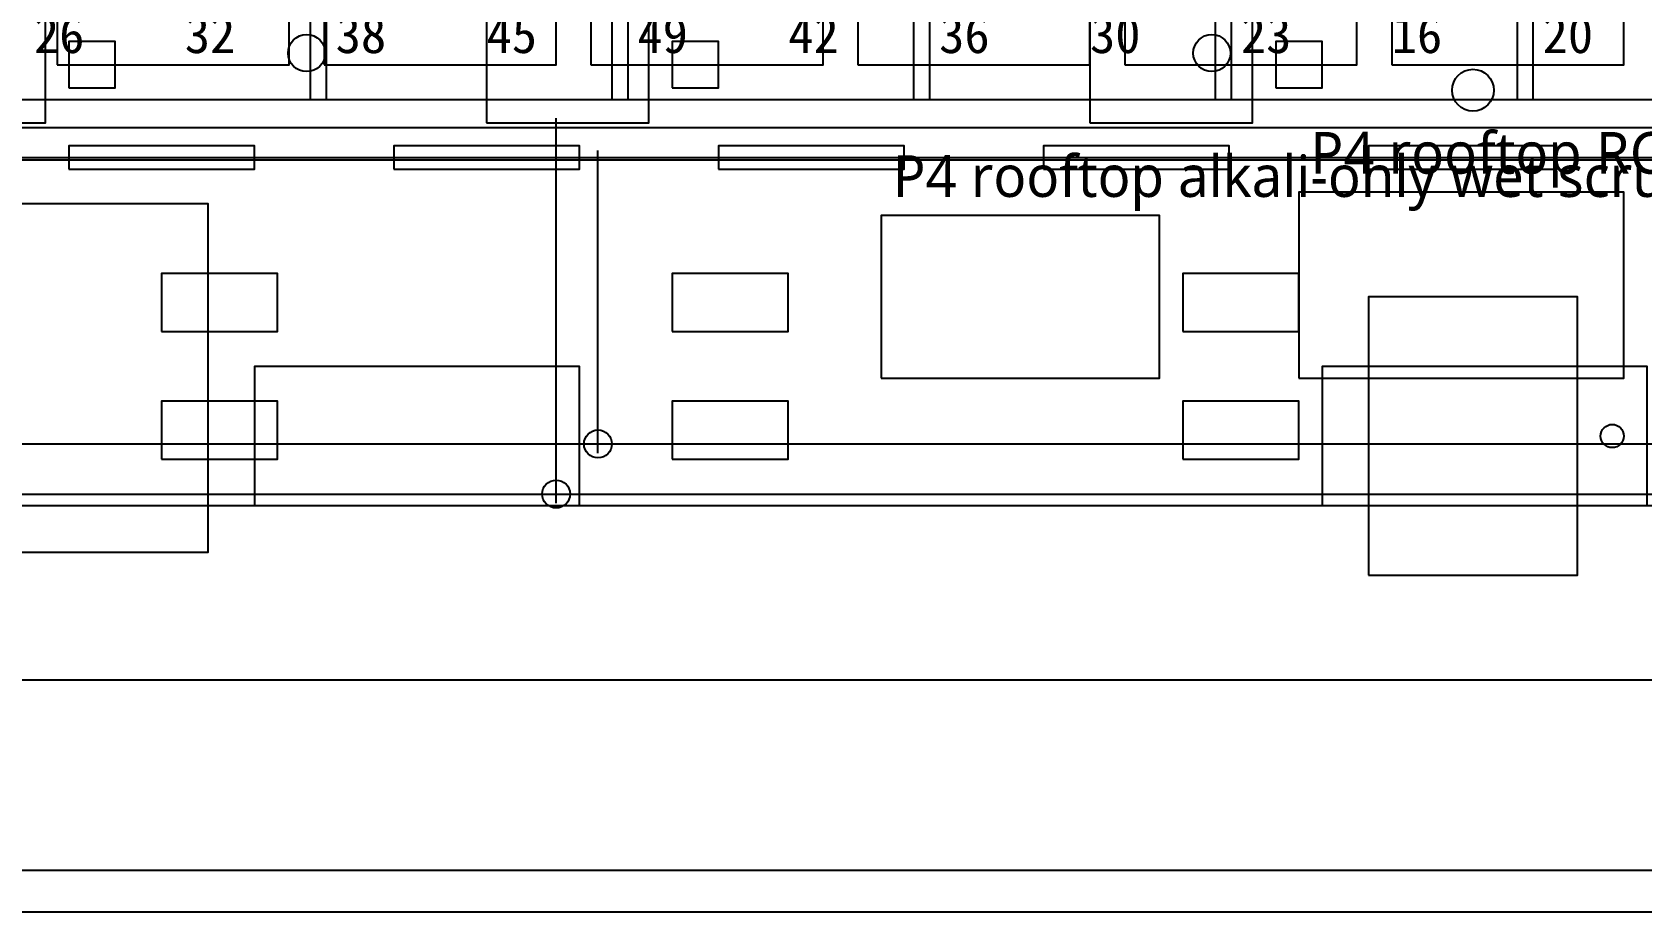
# Model space of a CAD drawing. Header units: metres. Extents: x -1640 to 1560, y -268 to 2338.
# Drawn here: x -234.6 to -165.2, y 852 to 889.9 of the extents above; entities that cross this region are included whole.
import ezdxf

# ---------------------------------------------------------------- set-up
doc = ezdxf.new("R2010")
doc.units = ezdxf.units.M
for name, color, linetype in [('1F_CDS', 5, 'Continuous'), ('1F_EHS_EXIT_DOOR_CONCEPT', 3, 'Continuous'), ('1F_EHS_EXTINGUISHER_HYDRANT_CABINET_CONCEPT', 1, 'Continuous'), ('1F_EHS_SAFETY_SHOWER_EYEWASH_CONCEPT', 3, 'Continuous'), ('1F_SUPPORT', 4, 'Continuous'), ('1F_ZONE', 3, 'Continuous'), ('2F_EHS_EXIT_DOOR_CONCEPT', 3, 'Continuous'), ('2F_EHS_EXTINGUISHER_HYDRANT_CABINET_CONCEPT', 1, 'Continuous'), ('2F_SUPPORT', 4, 'Continuous'), ('2F_ZONE', 3, 'Continuous'), ('3F_EHS_EGRESS_DIST_M', 2, 'Continuous'), ('3F_EHS_EXIT_DOOR_CONCEPT', 3, 'Continuous'), ('3F_EHS_EXTINGUISHER_HYDRANT_CABINET_CONCEPT', 1, 'Continuous'), ('3F_SUPPORT', 4, 'Continuous'), ('3F_ZONE', 3, 'Continuous'), ('4F_DCC', 3, 'Continuous'), ('4F_FFU', 1, 'Continuous'), ('4F_MAU', 2, 'Continuous'), ('4F_STRUCT_PLENUM_TRUSS_CONCEPT', 9, 'Continuous'), ('4F_SUPPORT', 4, 'Continuous'), ('4F_ZONE', 3, 'Continuous'), ('5F_CDS', 5, 'Continuous'), ('5F_EHS_EXIT_DOOR_CONCEPT', 3, 'Continuous'), ('5F_EHS_EXTINGUISHER_HYDRANT_CABINET_CONCEPT', 1, 'Continuous'), ('5F_EHS_SAFETY_SHOWER_EYEWASH_CONCEPT', 3, 'Continuous'), ('5F_SUPPORT', 4, 'Continuous'), ('5F_ZONE', 3, 'Continuous'), ('6F_EHS_EXIT_DOOR_CONCEPT', 3, 'Continuous'), ('6F_EHS_EXTINGUISHER_HYDRANT_CABINET_CONCEPT', 1, 'Continuous'), ('6F_SUPPORT', 4, 'Continuous'), ('6F_ZONE', 3, 'Continuous'), ('7F_EHS_EGRESS_DIST_M', 2, 'Continuous'), ('7F_EHS_EXIT_DOOR_CONCEPT', 3, 'Continuous'), ('7F_EHS_EXTINGUISHER_HYDRANT_CABINET_CONCEPT', 1, 'Continuous'), ('7F_SUPPORT', 4, 'Continuous'), ('7F_ZONE', 3, 'Continuous'), ('8F_DCC', 3, 'Continuous'), ('8F_FFU', 1, 'Continuous'), ('8F_MAU', 2, 'Continuous'), ('8F_STRUCT_PLENUM_TRUSS_CONCEPT', 9, 'Continuous'), ('8F_SUPPORT', 4, 'Continuous'), ('8F_ZONE', 3, 'Continuous'), ('OUTLINE', 7, 'Continuous'), ('RF_RSC', 4, 'Continuous'), ('RF_STACK', 2, 'Continuous'), ('UTIL_CHEM_CONCEPT', 6, 'Continuous'), ('UTIL_CHW.R_CONCEPT', 2, 'Continuous'), ('UTIL_CHW.S_CONCEPT', 1, 'Continuous'), ('UTIL_ELEC.MV_CONCEPT', 1, 'Continuous'), ('UTIL_EXH.ACID_CONCEPT', 4, 'Continuous'), ('UTIL_EXH.ACID_RISER', 4, 'Continuous'), ('UTIL_EXH.ALK_CONCEPT', 5, 'Continuous'), ('UTIL_EXH.ALK_RISER', 5, 'Continuous'), ('UTIL_PLANT', 2, 'Continuous'), ('UTIL_TEXT', 7, 'Continuous')]:
    doc.layers.add(name, color=color, linetype=linetype)
doc.styles.add('KO', font='malgun.ttf')

msp = doc.modelspace()

# ---------------------------------------------------------------- linework, layer by layer
at = {"layer": '1F_CDS'}
for points in [[(-229, 877), (-224, 877), (-224, 879.5), (-229, 879.5)], [(-207, 877), (-202, 877), (-202, 879.5), (-207, 879.5)], [(-185, 877), (-180, 877), (-180, 879.5), (-185, 879.5)], [(-229, 871.5), (-224, 871.5), (-224, 874), (-229, 874)], [(-207, 871.5), (-202, 871.5), (-202, 874), (-207, 874)], [(-185, 871.5), (-180, 871.5), (-180, 874), (-185, 874)]]:
    msp.add_lwpolyline(points, close=True, dxfattribs=at)
at = {"layer": '1F_EHS_EXIT_DOOR_CONCEPT'}
msp.add_circle((-172.5, 887.4), 0.9, dxfattribs=at)
at = {"layer": '1F_EHS_EXTINGUISHER_HYDRANT_CABINET_CONCEPT'}
msp.add_circle((-166.5, 872.5), 0.5, dxfattribs=at)
at = {"layer": '1F_EHS_SAFETY_SHOWER_EYEWASH_CONCEPT'}
for centre in [(-222.75, 889), (-183.75, 889)]:
    msp.add_circle(centre, 0.8, dxfattribs=at)
at = {"layer": '1F_SUPPORT'}
msp.add_lwpolyline([(-177, 866.5), (-168, 866.5), (-168, 878.5), (-177, 878.5)], close=True, dxfattribs=at)
at = {"layer": '1F_ZONE'}
msp.add_lwpolyline([(-281, 887), (-7.5, 887), (-7.5, 1045), (-281, 1045)], close=True, dxfattribs=at)
at = {"layer": '2F_EHS_EXIT_DOOR_CONCEPT'}
msp.add_circle((-172.5, 887.4), 0.9, dxfattribs=at)
at = {"layer": '2F_EHS_EXTINGUISHER_HYDRANT_CABINET_CONCEPT'}
msp.add_circle((-166.5, 872.5), 0.5, dxfattribs=at)
at = {"layer": '2F_SUPPORT'}
msp.add_lwpolyline([(-177, 866.5), (-168, 866.5), (-168, 878.5), (-177, 878.5)], close=True, dxfattribs=at)
at = {"layer": '2F_ZONE'}
msp.add_lwpolyline([(-281, 887), (-7.5, 887), (-7.5, 1045), (-281, 1045)], close=True, dxfattribs=at)
at = {"layer": '3F_EHS_EXIT_DOOR_CONCEPT'}
msp.add_circle((-172.5, 887.4), 0.9, dxfattribs=at)
at = {"layer": '3F_EHS_EXTINGUISHER_HYDRANT_CABINET_CONCEPT'}
msp.add_circle((-166.5, 872.5), 0.5, dxfattribs=at)
at = {"layer": '3F_SUPPORT'}
for points in [[(-267, 867.5), (-227, 867.5), (-227, 882.5), (-267, 882.5)], [(-177, 866.5), (-168, 866.5), (-168, 878.5), (-177, 878.5)]]:
    msp.add_lwpolyline(points, close=True, dxfattribs=at)
at = {"layer": '3F_ZONE'}
msp.add_lwpolyline([(-281, 887), (-7.5, 887), (-7.5, 1045), (-281, 1045)], close=True, dxfattribs=at)
at = {"layer": '4F_DCC'}
for points in [[(-233, 884), (-225, 884), (-225, 885), (-233, 885)], [(-219, 884), (-211, 884), (-211, 885), (-219, 885)], [(-205, 884), (-197, 884), (-197, 885), (-205, 885)], [(-191, 884), (-183, 884), (-183, 885), (-191, 885)], [(-177, 884), (-169, 884), (-169, 885), (-177, 885)]]:
    msp.add_lwpolyline(points, close=True, dxfattribs=at)
at = {"layer": '4F_FFU'}
for points in [[(-233.5, 888.5), (-223.5, 888.5), (-223.5, 898.5), (-233.5, 898.5)], [(-222, 888.5), (-212, 888.5), (-212, 898.5), (-222, 898.5)], [(-210.5, 888.5), (-200.5, 888.5), (-200.5, 898.5), (-210.5, 898.5)], [(-199, 888.5), (-189, 888.5), (-189, 898.5), (-199, 898.5)], [(-187.5, 888.5), (-177.5, 888.5), (-177.5, 898.5), (-187.5, 898.5)], [(-176, 888.5), (-166, 888.5), (-166, 898.5), (-176, 898.5)]]:
    msp.add_lwpolyline(points, close=True, dxfattribs=at)
at = {"layer": '4F_MAU'}
for points in [[(-225, 869.5), (-211, 869.5), (-211, 875.5), (-225, 875.5)], [(-179, 869.5), (-165, 869.5), (-165, 875.5), (-179, 875.5)]]:
    msp.add_lwpolyline(points, close=True, dxfattribs=at)
at = {"layer": '4F_STRUCT_PLENUM_TRUSS_CONCEPT'}
for points in [[(-222.6, 887), (-221.9, 887), (-221.9, 1045), (-222.6, 1045)], [(-209.6, 887), (-208.9, 887), (-208.9, 1045), (-209.6, 1045)], [(-196.6, 887), (-195.9, 887), (-195.9, 1045), (-196.6, 1045)], [(-183.6, 887), (-182.9, 887), (-182.9, 1045), (-183.6, 1045)], [(-170.6, 887), (-169.9, 887), (-169.9, 1045), (-170.6, 1045)]]:
    msp.add_lwpolyline(points, close=True, dxfattribs=at)
at = {"layer": '4F_SUPPORT'}
msp.add_lwpolyline([(-177, 866.5), (-168, 866.5), (-168, 878.5), (-177, 878.5)], close=True, dxfattribs=at)
at = {"layer": '4F_ZONE'}
msp.add_lwpolyline([(-281, 887), (-7.5, 887), (-7.5, 1045), (-281, 1045)], close=True, dxfattribs=at)
at = {"layer": '5F_CDS'}
for points in [[(-229, 877), (-224, 877), (-224, 879.5), (-229, 879.5)], [(-207, 877), (-202, 877), (-202, 879.5), (-207, 879.5)], [(-185, 877), (-180, 877), (-180, 879.5), (-185, 879.5)], [(-229, 871.5), (-224, 871.5), (-224, 874), (-229, 874)], [(-207, 871.5), (-202, 871.5), (-202, 874), (-207, 874)], [(-185, 871.5), (-180, 871.5), (-180, 874), (-185, 874)]]:
    msp.add_lwpolyline(points, close=True, dxfattribs=at)
at = {"layer": '5F_EHS_EXIT_DOOR_CONCEPT'}
msp.add_circle((-172.5, 887.4), 0.9, dxfattribs=at)
at = {"layer": '5F_EHS_EXTINGUISHER_HYDRANT_CABINET_CONCEPT'}
msp.add_circle((-166.5, 872.5), 0.5, dxfattribs=at)
at = {"layer": '5F_EHS_SAFETY_SHOWER_EYEWASH_CONCEPT'}
for centre in [(-222.75, 889), (-183.75, 889)]:
    msp.add_circle(centre, 0.8, dxfattribs=at)
at = {"layer": '5F_SUPPORT'}
msp.add_lwpolyline([(-177, 866.5), (-168, 866.5), (-168, 878.5), (-177, 878.5)], close=True, dxfattribs=at)
at = {"layer": '5F_ZONE'}
msp.add_lwpolyline([(-281, 887), (-7.5, 887), (-7.5, 1045), (-281, 1045)], close=True, dxfattribs=at)
at = {"layer": '6F_EHS_EXIT_DOOR_CONCEPT'}
msp.add_circle((-172.5, 887.4), 0.9, dxfattribs=at)
at = {"layer": '6F_EHS_EXTINGUISHER_HYDRANT_CABINET_CONCEPT'}
msp.add_circle((-166.5, 872.5), 0.5, dxfattribs=at)
at = {"layer": '6F_SUPPORT'}
msp.add_lwpolyline([(-177, 866.5), (-168, 866.5), (-168, 878.5), (-177, 878.5)], close=True, dxfattribs=at)
at = {"layer": '6F_ZONE'}
msp.add_lwpolyline([(-281, 887), (-7.5, 887), (-7.5, 1045), (-281, 1045)], close=True, dxfattribs=at)
at = {"layer": '7F_EHS_EXIT_DOOR_CONCEPT'}
msp.add_circle((-172.5, 887.4), 0.9, dxfattribs=at)
at = {"layer": '7F_EHS_EXTINGUISHER_HYDRANT_CABINET_CONCEPT'}
msp.add_circle((-166.5, 872.5), 0.5, dxfattribs=at)
at = {"layer": '7F_SUPPORT'}
for points in [[(-267, 867.5), (-227, 867.5), (-227, 882.5), (-267, 882.5)], [(-177, 866.5), (-168, 866.5), (-168, 878.5), (-177, 878.5)]]:
    msp.add_lwpolyline(points, close=True, dxfattribs=at)
at = {"layer": '7F_ZONE'}
msp.add_lwpolyline([(-281, 887), (-7.5, 887), (-7.5, 1045), (-281, 1045)], close=True, dxfattribs=at)
at = {"layer": '8F_DCC'}
for points in [[(-233, 884), (-225, 884), (-225, 885), (-233, 885)], [(-219, 884), (-211, 884), (-211, 885), (-219, 885)], [(-205, 884), (-197, 884), (-197, 885), (-205, 885)], [(-191, 884), (-183, 884), (-183, 885), (-191, 885)], [(-177, 884), (-169, 884), (-169, 885), (-177, 885)]]:
    msp.add_lwpolyline(points, close=True, dxfattribs=at)
at = {"layer": '8F_FFU'}
for points in [[(-233.5, 888.5), (-223.5, 888.5), (-223.5, 898.5), (-233.5, 898.5)], [(-222, 888.5), (-212, 888.5), (-212, 898.5), (-222, 898.5)], [(-210.5, 888.5), (-200.5, 888.5), (-200.5, 898.5), (-210.5, 898.5)], [(-199, 888.5), (-189, 888.5), (-189, 898.5), (-199, 898.5)], [(-187.5, 888.5), (-177.5, 888.5), (-177.5, 898.5), (-187.5, 898.5)], [(-176, 888.5), (-166, 888.5), (-166, 898.5), (-176, 898.5)]]:
    msp.add_lwpolyline(points, close=True, dxfattribs=at)
at = {"layer": '8F_MAU'}
for points in [[(-225, 869.5), (-211, 869.5), (-211, 875.5), (-225, 875.5)], [(-179, 869.5), (-165, 869.5), (-165, 875.5), (-179, 875.5)]]:
    msp.add_lwpolyline(points, close=True, dxfattribs=at)
at = {"layer": '8F_STRUCT_PLENUM_TRUSS_CONCEPT'}
for points in [[(-222.6, 887), (-221.9, 887), (-221.9, 1045), (-222.6, 1045)], [(-209.6, 887), (-208.9, 887), (-208.9, 1045), (-209.6, 1045)], [(-196.6, 887), (-195.9, 887), (-195.9, 1045), (-196.6, 1045)], [(-183.6, 887), (-182.9, 887), (-182.9, 1045), (-183.6, 1045)], [(-170.6, 887), (-169.9, 887), (-169.9, 1045), (-170.6, 1045)]]:
    msp.add_lwpolyline(points, close=True, dxfattribs=at)
at = {"layer": '8F_SUPPORT'}
msp.add_lwpolyline([(-177, 866.5), (-168, 866.5), (-168, 878.5), (-177, 878.5)], close=True, dxfattribs=at)
at = {"layer": '8F_ZONE'}
msp.add_lwpolyline([(-281, 887), (-7.5, 887), (-7.5, 1045), (-281, 1045)], close=True, dxfattribs=at)
at = {"layer": 'OUTLINE'}
msp.add_lwpolyline([(-307, 862), (347, 862), (347, 1070), (-307, 1070)], close=True, dxfattribs=at)
at = {"layer": 'RF_RSC'}
for points in [[(-241, 886), (-234, 886), (-234, 891), (-241, 891)], [(-215, 886), (-208, 886), (-208, 891), (-215, 891)], [(-189, 886), (-182, 886), (-182, 891), (-189, 891)]]:
    msp.add_lwpolyline(points, close=True, dxfattribs=at)
at = {"layer": 'RF_STACK'}
for points in [[(-233, 887.5), (-231, 887.5), (-231, 889.5), (-233, 889.5)], [(-207, 887.5), (-205, 887.5), (-205, 889.5), (-207, 889.5)], [(-181, 887.5), (-179, 887.5), (-179, 889.5), (-181, 889.5)]]:
    msp.add_lwpolyline(points, close=True, dxfattribs=at)
at = {"layer": 'UTIL_CHEM_CONCEPT'}
msp.add_line((-273.3, 869.5), (286.3, 869.5), dxfattribs=at)
msp.add_line((-273.3, 869.5), (286.3, 869.5), dxfattribs=at)
at = {"layer": 'UTIL_CHW.R_CONCEPT'}
msp.add_line((-276.2, 885.8), (287.8, 885.8), dxfattribs=at)
msp.add_line((-276.2, 885.8), (287.8, 885.8), dxfattribs=at)
at = {"layer": 'UTIL_CHW.S_CONCEPT'}
msp.add_line((-277.5, 884.5), (286.5, 884.5), dxfattribs=at)
msp.add_line((-277.5, 884.5), (286.5, 884.5), dxfattribs=at)
at = {"layer": 'UTIL_ELEC.MV_CONCEPT'}
for p, q in [((-320.05, 853.8), (362.45, 853.8)), ((-318.25, 852), (362.45, 852))]:
    msp.add_line(p, q, dxfattribs=at)
at = {"layer": 'UTIL_EXH.ACID_CONCEPT'}
for p, q in [((-279.4, 885.8), (288.4, 885.8)), ((-279.4, 885.8), (288.4, 885.8)), ((-212, 869.6), (-212, 886.2)), ((-212, 869.6), (-212, 886.2)), ((-267.55, 870), (295.55, 870))]:
    msp.add_line(p, q, dxfattribs=at)
at = {"layer": 'UTIL_EXH.ACID_RISER'}
msp.add_circle((-212, 870), 0.6, dxfattribs=at)
at = {"layer": 'UTIL_EXH.ALK_CONCEPT'}
for p, q in [((-279.4, 884.4), (288.4, 884.4)), ((-279.4, 884.4), (288.4, 884.4)), ((-210.2, 871.76), (-210.2, 884.8)), ((-210.2, 871.76), (-210.2, 884.8)), ((-267.55, 872.16), (295.55, 872.16))]:
    msp.add_line(p, q, dxfattribs=at)
at = {"layer": 'UTIL_EXH.ALK_RISER'}
msp.add_circle((-210.2, 872.16), 0.6, dxfattribs=at)
at = {"layer": 'UTIL_PLANT'}
for points in [[(-180, 875), (-166, 875), (-166, 883), (-180, 883)], [(-198, 875), (-186, 875), (-186, 882), (-198, 882)]]:
    msp.add_lwpolyline(points, close=True, dxfattribs=at)

# ---------------------------------------------------------------- texts
at = {"layer": '3F_EHS_EGRESS_DIST_M'}
for s, p in [('26', (-234.5, 889)), ('32', (-228, 889)), ('38', (-221.5, 889)), ('45', (-215, 889)), ('49', (-208.5, 889)), ('42', (-202, 889)), ('36', (-195.5, 889)), ('30', (-189, 889)), ('23', (-182.5, 889)), ('16', (-176, 889)), ('20', (-169.5, 889))]:
    msp.add_text(s, height=1.6, dxfattribs=at).set_placement(p)
at = {"layer": '7F_EHS_EGRESS_DIST_M'}
for s, p in [('26', (-234.5, 889)), ('32', (-228, 889)), ('38', (-221.5, 889)), ('45', (-215, 889)), ('49', (-208.5, 889)), ('42', (-202, 889)), ('36', (-195.5, 889)), ('30', (-189, 889)), ('23', (-182.5, 889)), ('16', (-176, 889)), ('20', (-169.5, 889))]:
    msp.add_text(s, height=1.6, dxfattribs=at).set_placement(p)
at = {"layer": 'UTIL_TEXT', "style": 'KO'}
for s, p in [('P4 rooftop RCS (regenerative catalytic system — process-gas abatement, named in the sustainability report; location is concept)', (-179.5, 883.8)), ('P4 rooftop alkali-only wet scrubber (concept)', (-197.5, 882.8))]:
    msp.add_text(s, height=1.8, dxfattribs=at).set_placement(p)

doc.saveas('drawing.dxf')
